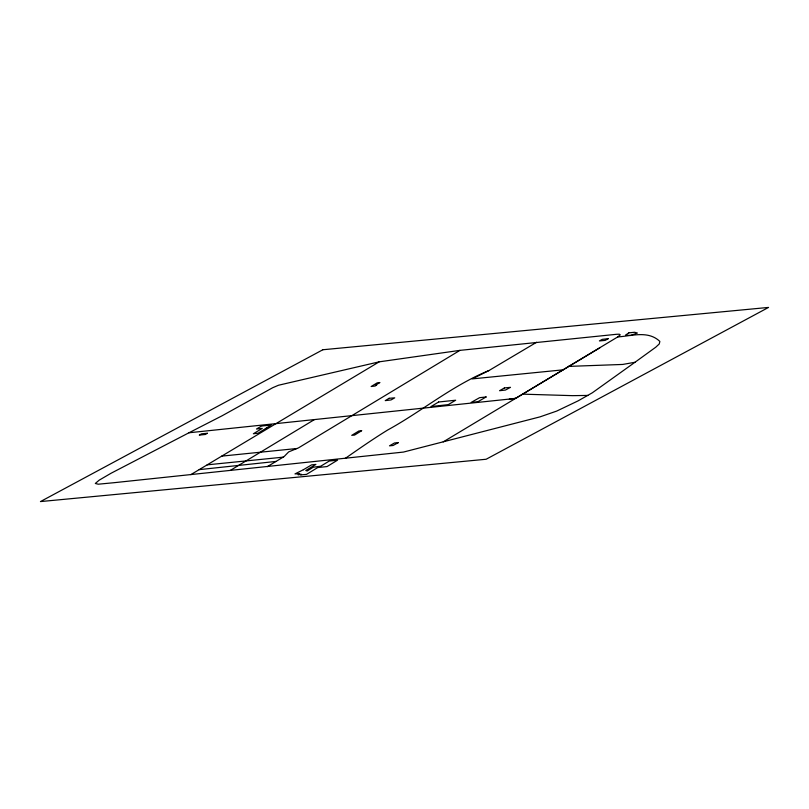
<?xml version="1.0" encoding="UTF-8"?>
<svg xmlns="http://www.w3.org/2000/svg" width="809" height="809" viewBox="0 0 809 809"><rect width="100%" height="100%" fill="white"/><g stroke="black" fill="none" stroke-linecap="round" stroke-linejoin="round"><path stroke-width="1.21" d="M634.984 362.27L655.755 347.213L659.254 343.967L659.871 341.438C648.211 330.254 631.809 335.998 617.742 336.928L515.475 398.433L188.952 432.775L111.015 473.275L99.163 480.182L95.3 483.469L98.223 484.207L113.857 482.72L403.469 452.069L540.007 416.868L556.693 411.083L578.162 400.839L592.319 392.79L634.984 362.27L622.718 364.444L568.838 366.386M617.742 336.928L620.26 334.865L619.34 334.208L616.569 334.289L459.937 350.368L298.491 447.883L288.682 451.887L284.101 456.589L267.283 466.672M563.054 369.844L472.132 378.905L489.01 370.522L536.6 342.268M459.937 350.368L379.188 361.835L190.803 474.65M230.191 470.494L314.438 419.578M443.221 441.876L599.894 347.779M345.251 458.41C359.105 448.742 373.111 438.963 387.612 430.054C422.076 411.164 452.342 385.468 489.01 370.522M188.952 432.775L222.192 415.735L272.673 387.733L278.488 385.246L379.188 361.835M509.316 399.201L515.798 398.25M568.656 366.467L571.154 366.194M199.196 469.635L276.021 461.433M221.767 456.124L296.812 448.52M207.175 464.851L283.13 457.166M587.86 395.429L572.509 395.652L522.614 394.155M266.434 428.012L258.162 433.199L253.359 433.755L262.258 428.406L256.483 429.023L261.56 426.03L271.167 425.049L266.434 428.012M628.906 332.823L625.579 335.057L630.524 335.472L637.381 333.025L634.6 332.277L628.906 332.823M376.63 385.023L375.113 386.024L371.149 386.5L377.196 382.849L379.906 382.546L375.447 385.155L376.63 385.023M303.375 469.736L294.972 473.912L299.856 473.761L298.066 474.752L301.494 474.347L300.584 474.923L306.51 474.367L317.755 467.541L327.038 466.571L337.555 460.159L329.233 461.049L320.718 466.217L313.134 467.238L307.228 471L305.762 470.514L315.894 464.406L311.576 464.872L303.375 469.736M361.633 430.722L354.615 435.06L351.733 435.343L358.923 430.964L361.633 430.722M398.321 442.634L393.093 445.486L389.503 445.83L394.509 442.968L398.321 442.634M389.109 398.301L385.246 400.627L391.02 399.939L394.731 397.846L389.109 398.301M438.62 402.002L431.015 406.563L448.257 404.631L455.679 400.222L438.62 402.002M207.367 433.28L205.344 434.473L199.287 435.09L201.613 433.816L207.367 433.28M486.118 396.956L477.937 401.719L471.182 402.407L479.585 397.684L486.118 396.956M504.422 387.926L499.558 390.707L505.443 390.059L510.499 387.339L504.422 387.926M608.196 338.688L605.172 340.387L599.408 340.933L602.25 339.355L608.196 338.688M322.852 349.751L40.45 501.58L486.148 459.249L768.55 307.42L322.852 349.751"/></g></svg>
